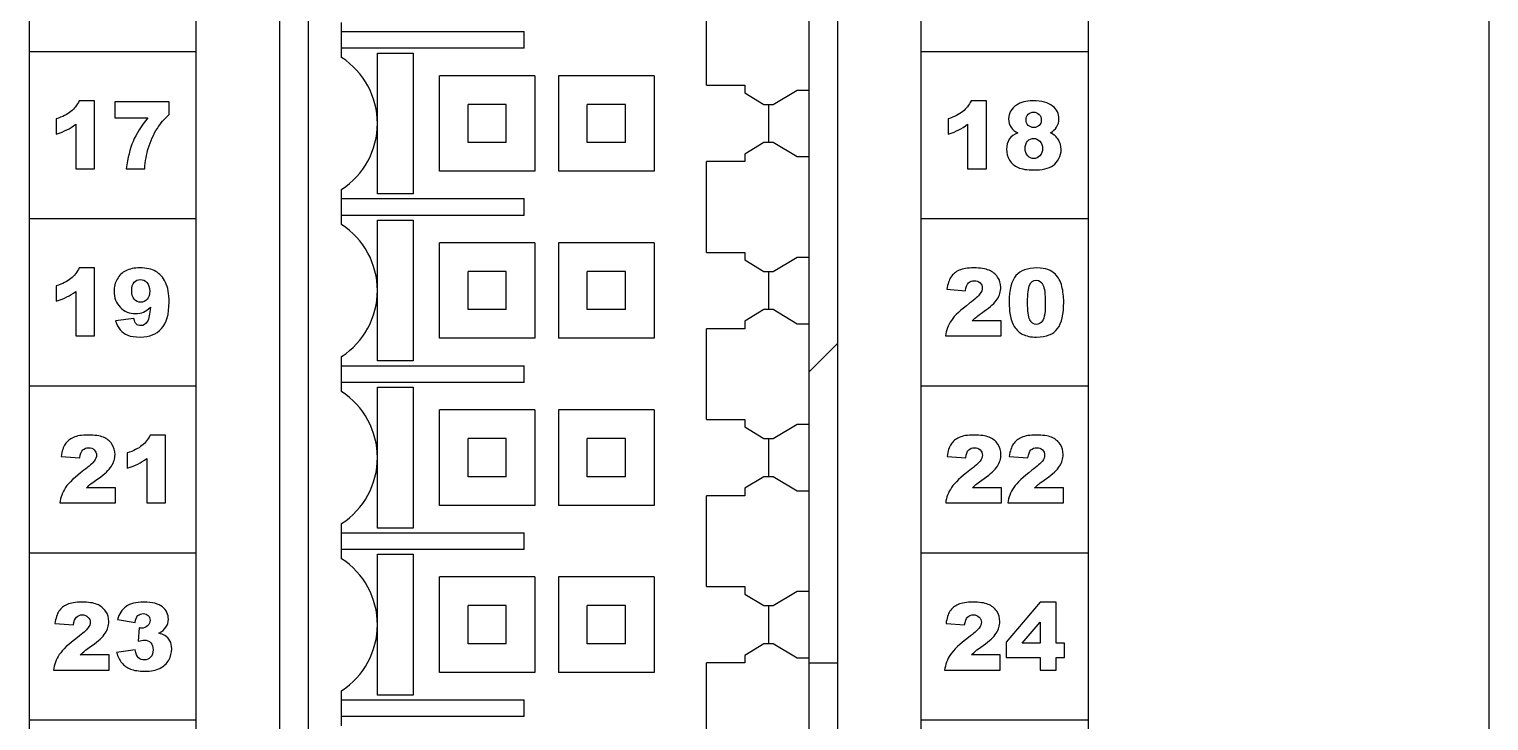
# Model space of a CAD drawing. Header units: millimetres. Extents: x 40 to 522, y -286 to 20.
# Drawn here: x 349.37 to 379.97, y -186.9 to -172.41 of the extents above; entities that cross this region are included whole.
import ezdxf

# ---------------------------------------------------------------- set-up
doc = ezdxf.new("R2010")
doc.units = ezdxf.units.MM

# ---------------------------------------------------------------- blocks, each defined once
blk = doc.blocks.new('MOD_DIM780')
at = {"linetype": 'Continuous'}
for p, q in [((146.219, 128.861), (146.219, 48.361)), ((156.719, 48.361), (156.719, 128.861)), ((145.619, 128.161), (145.619, 48.561)), ((157.319, 48.561), (157.319, 128.161)), ((140.369, 125.111), (140.369, 51.611)), ((143.869, 51.611), (143.869, 125.111)), ((159.069, 51.611), (159.069, 125.111)), ((162.569, 125.111), (162.569, 51.611)), ((170.969, 124.511), (170.969, 38.611)), ((154.569, 96.411), (154.569, 98.311)), ((146.919, 96.994), (146.919, 97.728)), ((146.919, 97.536), (150.744, 97.536)), ((150.744, 97.186), (150.744, 97.536)), ((143.869, 97.111), (140.369, 97.111)), ((150.744, 97.186), (146.919, 97.186)), ((147.669, 97.086), (148.421, 97.086)), ((147.669, 95.615), (147.669, 97.086)), ((148.421, 97.086), (148.421, 94.136)), ((162.569, 97.111), (159.069, 97.111)), ((150.969, 96.611), (148.969, 96.611)), ((148.969, 94.611), (148.969, 96.611)), ((150.969, 96.611), (150.969, 94.611)), ((153.469, 96.611), (151.469, 96.611)), ((151.469, 96.611), (151.469, 94.611)), ((153.469, 96.611), (153.469, 94.611)), ((154.569, 96.411), (155.37, 96.411)), ((155.37, 96.411), (155.369, 96.253)), ((141.738, 96.085), (141.416, 96.085)), ((141.738, 94.661), (141.738, 96.085)), ((155.369, 96.253), (155.772, 96.011)), ((155.969, 96.011), (156.469, 96.311)), ((156.469, 96.311), (156.719, 96.311)), ((160.437, 96.085), (160.115, 96.085)), ((160.437, 94.661), (160.437, 96.085)), ((143.303, 96.061), (142.167, 96.061)), ((142.167, 96.061), (142.167, 95.732)), ((143.303, 95.798), (143.303, 96.061)), ((150.369, 96.011), (149.569, 96.011)), ((149.569, 95.211), (149.569, 96.011)), ((150.369, 95.211), (150.369, 96.011)), ((152.869, 96.011), (152.069, 96.011)), ((152.069, 95.211), (152.069, 96.011)), ((152.869, 95.211), (152.869, 96.011)), ((155.772, 96.011), (155.969, 96.011)), ((155.869, 96.011), (155.869, 95.211)), ((140.936, 95.709), (140.936, 95.39)), ((141.344, 95.594), (141.344, 94.661)), ((142.167, 95.732), (142.859, 95.732)), ((147.669, 94.136), (147.669, 95.607)), ((159.635, 95.709), (159.635, 95.39)), ((160.043, 95.594), (160.043, 94.661)), ((150.369, 95.211), (149.569, 95.211)), ((152.869, 95.211), (152.069, 95.211)), ((155.772, 95.211), (155.369, 94.968)), ((155.969, 95.211), (155.772, 95.211)), ((156.469, 94.91), (155.969, 95.211)), ((155.369, 94.968), (155.37, 94.811)), ((156.719, 94.91), (156.469, 94.91)), ((141.344, 94.661), (141.738, 94.661)), ((142.403, 94.661), (142.791, 94.661)), ((150.969, 94.611), (148.969, 94.611)), ((153.469, 94.611), (151.469, 94.611)), ((155.37, 94.811), (154.569, 94.811)), ((154.569, 92.911), (154.569, 94.811)), ((160.043, 94.661), (160.437, 94.661)), ((146.919, 93.494), (146.919, 94.228)), ((146.919, 94.036), (150.744, 94.036)), ((148.421, 94.136), (147.669, 94.136)), ((150.744, 93.686), (150.744, 94.036)), ((150.744, 93.686), (146.919, 93.686)), ((143.869, 93.611), (140.369, 93.611)), ((147.669, 93.586), (148.421, 93.586)), ((147.669, 92.115), (147.669, 93.586)), ((148.421, 93.586), (148.421, 90.636)), ((162.569, 93.611), (159.069, 93.611)), ((150.969, 93.111), (148.969, 93.111)), ((148.969, 91.111), (148.969, 93.111)), ((150.969, 93.111), (150.969, 91.111)), ((153.469, 93.111), (151.469, 93.111)), ((151.469, 93.111), (151.469, 91.111)), ((153.469, 93.111), (153.469, 91.111)), ((154.569, 92.911), (155.37, 92.911)), ((155.37, 92.911), (155.369, 92.753)), ((155.369, 92.753), (155.772, 92.511)), ((155.969, 92.511), (156.469, 92.811)), ((156.469, 92.811), (156.719, 92.811)), ((141.738, 92.585), (141.416, 92.585)), ((141.738, 91.161), (141.738, 92.585)), ((150.369, 92.511), (149.569, 92.511)), ((149.569, 91.711), (149.569, 92.511)), ((150.369, 91.711), (150.369, 92.511)), ((152.869, 92.511), (152.069, 92.511)), ((152.069, 91.711), (152.069, 92.511)), ((152.869, 91.711), (152.869, 92.511)), ((155.772, 92.511), (155.969, 92.511)), ((155.869, 92.511), (155.869, 91.711)), ((140.936, 92.209), (140.936, 91.89)), ((147.669, 90.636), (147.669, 92.107)), ((159.609, 92.138), (159.999, 92.106)), ((141.345, 92.094), (141.345, 91.161)), ((142.565, 91.524), (142.178, 91.475)), ((150.369, 91.711), (149.569, 91.711)), ((152.869, 91.711), (152.069, 91.711)), ((155.772, 91.711), (155.369, 91.468)), ((155.969, 91.711), (155.772, 91.711)), ((156.469, 91.41), (155.969, 91.711)), ((155.37, 91.311), (154.569, 91.311)), ((154.569, 89.411), (154.569, 91.311)), ((155.369, 91.468), (155.37, 91.311)), ((156.719, 91.41), (156.469, 91.41)), ((160.748, 91.478), (160.14, 91.478)), ((160.748, 91.161), (160.748, 91.478)), ((141.345, 91.161), (141.738, 91.161)), ((150.969, 91.111), (148.969, 91.111)), ((153.469, 91.111), (151.469, 91.111)), ((156.719, 90.411), (157.319, 91.011)), ((159.581, 91.161), (160.748, 91.161)), ((146.919, 89.994), (146.919, 90.728)), ((148.421, 90.636), (147.669, 90.636)), ((146.919, 90.536), (150.744, 90.536)), ((150.744, 90.186), (150.744, 90.536)), ((143.869, 90.111), (140.369, 90.111)), ((150.744, 90.186), (146.919, 90.186)), ((147.669, 90.086), (148.421, 90.086)), ((147.669, 88.615), (147.669, 90.086)), ((148.421, 90.086), (148.421, 87.136)), ((162.569, 90.111), (159.069, 90.111)), ((150.969, 89.611), (148.969, 89.611)), ((148.969, 87.611), (148.969, 89.611)), ((150.969, 89.611), (150.969, 87.611)), ((153.469, 89.611), (151.469, 89.611)), ((151.469, 89.611), (151.469, 87.611)), ((153.469, 89.611), (153.469, 87.611)), ((154.569, 89.411), (155.37, 89.411)), ((155.37, 89.411), (155.369, 89.253)), ((143.227, 89.085), (142.905, 89.085)), ((143.227, 87.661), (143.227, 89.085)), ((155.369, 89.253), (155.772, 89.011)), ((155.969, 89.011), (156.469, 89.311)), ((156.469, 89.311), (156.719, 89.311)), ((150.369, 89.011), (149.569, 89.011)), ((149.569, 88.211), (149.569, 89.011)), ((150.369, 88.211), (150.369, 89.011)), ((152.869, 89.011), (152.069, 89.011)), ((152.069, 88.211), (152.069, 89.011)), ((152.869, 88.211), (152.869, 89.011)), ((155.772, 89.011), (155.969, 89.011)), ((155.869, 89.011), (155.869, 88.211)), ((141.041, 88.638), (141.43, 88.606)), ((142.424, 88.709), (142.424, 88.39)), ((142.833, 88.594), (142.833, 87.661)), ((147.669, 87.136), (147.669, 88.607)), ((159.612, 88.638), (160.002, 88.606)), ((160.917, 88.638), (161.306, 88.606)), ((150.369, 88.211), (149.569, 88.211)), ((152.869, 88.211), (152.069, 88.211)), ((155.772, 88.211), (155.369, 87.968)), ((155.969, 88.211), (155.772, 88.211)), ((156.469, 87.91), (155.969, 88.211)), ((142.179, 87.978), (141.572, 87.978)), ((142.179, 87.661), (142.179, 87.978)), ((155.369, 87.968), (155.37, 87.811)), ((156.719, 87.91), (156.469, 87.91)), ((160.75, 87.978), (160.143, 87.978)), ((160.75, 87.661), (160.75, 87.978)), ((162.055, 87.978), (161.448, 87.978)), ((162.055, 87.661), (162.055, 87.978)), ((141.012, 87.661), (142.179, 87.661)), ((142.833, 87.661), (143.227, 87.661)), ((150.969, 87.611), (148.969, 87.611)), ((153.469, 87.611), (151.469, 87.611)), ((155.37, 87.811), (154.569, 87.811)), ((154.569, 85.911), (154.569, 87.811)), ((159.583, 87.661), (160.75, 87.661)), ((160.888, 87.661), (162.055, 87.661)), ((146.919, 86.494), (146.919, 87.228)), ((146.919, 87.036), (150.744, 87.036)), ((148.421, 87.136), (147.669, 87.136)), ((150.744, 86.686), (150.744, 87.036)), ((143.869, 86.611), (140.369, 86.611)), ((150.744, 86.686), (146.919, 86.686)), ((162.569, 86.611), (159.069, 86.611)), ((147.669, 86.586), (148.421, 86.586)), ((147.669, 85.115), (147.669, 86.586)), ((148.421, 86.586), (148.421, 83.636)), ((150.969, 86.111), (148.969, 86.111)), ((148.969, 84.111), (148.969, 86.111)), ((150.969, 86.111), (150.969, 84.111)), ((153.469, 86.111), (151.469, 86.111)), ((151.469, 86.111), (151.469, 84.111)), ((153.469, 86.111), (153.469, 84.111)), ((154.569, 85.911), (155.37, 85.911)), ((155.37, 85.911), (155.369, 85.753)), ((155.369, 85.753), (155.772, 85.511)), ((155.969, 85.511), (156.469, 85.811)), ((156.469, 85.811), (156.719, 85.811)), ((150.369, 85.511), (149.569, 85.511)), ((149.569, 84.711), (149.569, 85.511)), ((150.369, 84.711), (150.369, 85.511)), ((152.869, 85.511), (152.069, 85.511)), ((152.069, 84.711), (152.069, 85.511)), ((152.869, 84.711), (152.869, 85.511)), ((155.772, 85.511), (155.969, 85.511)), ((155.869, 85.511), (155.869, 84.711)), ((161.563, 85.585), (160.854, 84.742)), ((161.902, 85.585), (161.563, 85.585)), ((161.902, 84.724), (161.902, 85.585)), ((140.909, 85.138), (141.298, 85.106)), ((142.223, 85.222), (142.591, 85.156)), ((147.669, 83.636), (147.669, 85.107)), ((159.59, 85.138), (159.979, 85.106)), ((161.187, 84.724), (161.563, 85.164)), ((161.563, 85.164), (161.563, 84.724)), ((142.675, 85.043), (142.654, 84.765)), ((142.047, 84.478), (141.44, 84.478)), ((142.047, 84.161), (142.047, 84.478)), ((142.591, 84.582), (142.202, 84.53)), ((150.369, 84.711), (149.569, 84.711)), ((152.869, 84.711), (152.069, 84.711)), ((155.772, 84.711), (155.369, 84.468)), ((155.369, 84.468), (155.37, 84.311)), ((155.969, 84.711), (155.772, 84.711)), ((156.469, 84.41), (155.969, 84.711)), ((160.728, 84.478), (160.121, 84.478)), ((160.728, 84.161), (160.728, 84.478)), ((160.854, 84.742), (160.854, 84.422)), ((161.563, 84.724), (161.187, 84.724)), ((162.077, 84.724), (161.902, 84.724)), ((162.077, 84.422), (162.077, 84.724)), ((140.88, 84.161), (142.047, 84.161)), ((155.37, 84.311), (154.569, 84.311)), ((154.569, 82.411), (154.569, 84.311)), ((156.719, 84.41), (156.469, 84.41)), ((156.719, 84.311), (157.319, 84.311)), ((159.561, 84.161), (160.728, 84.161)), ((160.854, 84.422), (161.563, 84.422)), ((161.563, 84.422), (161.563, 84.161)), ((161.563, 84.161), (161.902, 84.161)), ((161.902, 84.422), (162.077, 84.422)), ((161.902, 84.161), (161.902, 84.422)), ((150.969, 84.111), (148.969, 84.111)), ((153.469, 84.111), (151.469, 84.111)), ((146.919, 82.994), (146.919, 83.728)), ((148.421, 83.636), (147.669, 83.636)), ((146.919, 83.536), (150.744, 83.536)), ((150.744, 83.186), (150.744, 83.536)), ((143.869, 83.111), (140.369, 83.111)), ((150.744, 83.186), (146.919, 83.186)), ((162.569, 83.111), (159.069, 83.111))]:
    blk.add_line(p, q, dxfattribs=at)
for centre, radius, start, end in [((146.019, 95.611), 1.65, 303.0557, 56.9443), ((161.439, 95.708), 1.071, 270.0061, 282.0044), ((146.019, 92.111), 1.65, 303.0557, 56.9443), ((146.019, 88.611), 1.65, 303.0557, 56.9443), ((146.019, 85.111), 1.65, 303.0557, 56.9443)]:
    blk.add_arc(centre, radius, start, end, dxfattribs=at)
for points in [[(141.416, 96.085), (141.374, 95.997), (141.317, 95.922), (141.244, 95.863)], [(160.115, 96.085), (160.073, 95.997), (160.016, 95.922), (159.943, 95.863)], [(161.409, 96.085), (161.268, 96.085), (161.154, 96.056), (161.068, 95.998)], [(161.823, 95.977), (161.734, 96.048), (161.596, 96.085), (161.409, 96.085)], [(141.244, 95.863), (141.17, 95.803), (141.067, 95.751), (140.936, 95.709)], [(143.056, 95.509), (143.121, 95.612), (143.204, 95.708), (143.303, 95.798)], [(159.943, 95.863), (159.87, 95.803), (159.766, 95.751), (159.635, 95.709)], [(161.068, 95.998), (160.957, 95.924), (160.903, 95.828), (160.903, 95.711)], [(161.269, 95.688), (161.269, 95.735), (161.283, 95.773), (161.312, 95.803)], [(161.312, 95.803), (161.342, 95.832), (161.38, 95.848), (161.428, 95.848)], [(161.428, 95.848), (161.474, 95.848), (161.512, 95.832), (161.542, 95.802)], [(161.542, 95.802), (161.572, 95.771), (161.588, 95.732), (161.588, 95.684)], [(161.958, 95.708), (161.958, 95.816), (161.913, 95.906), (161.823, 95.977)], [(140.936, 95.39), (141.025, 95.417), (141.1, 95.446), (141.159, 95.476)], [(141.159, 95.476), (141.218, 95.506), (141.28, 95.545), (141.344, 95.594)], [(142.859, 95.732), (142.717, 95.556), (142.612, 95.39), (142.547, 95.236)], [(142.865, 95.088), (142.911, 95.242), (142.975, 95.383), (143.056, 95.509)], [(159.635, 95.39), (159.724, 95.417), (159.799, 95.446), (159.858, 95.476)], [(159.858, 95.476), (159.917, 95.506), (159.979, 95.545), (160.043, 95.594)], [(160.903, 95.711), (160.903, 95.64), (160.922, 95.577), (160.96, 95.522)], [(160.96, 95.522), (160.988, 95.482), (161.033, 95.446), (161.094, 95.413)], [(161.313, 95.571), (161.283, 95.6), (161.269, 95.64), (161.269, 95.688)], [(161.435, 95.527), (161.384, 95.527), (161.344, 95.541), (161.313, 95.571)], [(161.545, 95.571), (161.516, 95.541), (161.479, 95.527), (161.435, 95.527)], [(161.588, 95.684), (161.588, 95.638), (161.573, 95.599), (161.545, 95.571)], [(161.779, 95.413), (161.836, 95.451), (161.878, 95.491), (161.905, 95.532)], [(161.905, 95.532), (161.94, 95.586), (161.958, 95.645), (161.958, 95.708)], [(142.547, 95.236), (142.482, 95.081), (142.434, 94.889), (142.403, 94.661)], [(160.917, 95.28), (160.879, 95.223), (160.86, 95.154), (160.86, 95.072)], [(161.094, 95.413), (161.014, 95.382), (160.955, 95.338), (160.917, 95.28)], [(161.248, 95.086), (161.248, 95.151), (161.265, 95.202), (161.301, 95.24)], [(161.301, 95.24), (161.337, 95.279), (161.379, 95.298), (161.428, 95.298)], [(161.428, 95.298), (161.477, 95.298), (161.52, 95.278), (161.557, 95.238)], [(161.557, 95.238), (161.594, 95.198), (161.613, 95.148), (161.613, 95.087)], [(161.947, 95.269), (161.91, 95.328), (161.854, 95.377), (161.779, 95.413)], [(162.004, 95.07), (162.004, 95.143), (161.985, 95.209), (161.947, 95.269)], [(142.791, 94.661), (142.803, 94.825), (142.828, 94.967), (142.865, 95.088)], [(160.86, 95.072), (160.86, 94.988), (160.88, 94.912), (160.92, 94.844)], [(161.304, 94.934), (161.266, 94.973), (161.248, 95.024), (161.248, 95.086)], [(161.433, 94.876), (161.384, 94.876), (161.341, 94.895), (161.304, 94.934)], [(161.558, 94.935), (161.521, 94.895), (161.479, 94.876), (161.433, 94.876)], [(161.613, 95.087), (161.613, 95.025), (161.594, 94.975), (161.558, 94.935)], [(161.837, 94.733), (161.884, 94.766), (161.923, 94.813), (161.955, 94.874)], [(161.955, 94.874), (161.988, 94.935), (162.004, 95), (162.004, 95.07)], [(160.92, 94.844), (160.961, 94.775), (161.021, 94.724), (161.1, 94.689)], [(161.1, 94.689), (161.178, 94.655), (161.291, 94.637), (161.439, 94.637)], [(161.662, 94.66), (161.732, 94.675), (161.79, 94.7), (161.837, 94.733)], [(141.416, 92.585), (141.374, 92.497), (141.317, 92.422), (141.245, 92.363)], [(142.396, 92.526), (142.319, 92.486), (142.259, 92.429), (142.215, 92.353)], [(142.686, 92.585), (142.57, 92.585), (142.473, 92.565), (142.396, 92.526)], [(143.023, 92.512), (142.939, 92.56), (142.826, 92.585), (142.686, 92.585)], [(143.226, 92.283), (143.175, 92.388), (143.108, 92.464), (143.023, 92.512)], [(159.865, 92.535), (159.791, 92.502), (159.733, 92.455), (159.693, 92.394)], [(160.174, 92.585), (160.042, 92.585), (159.94, 92.567), (159.865, 92.535)], [(160.492, 92.537), (160.416, 92.568), (160.31, 92.585), (160.174, 92.585)], [(160.672, 92.394), (160.628, 92.459), (160.569, 92.506), (160.492, 92.537)], [(161.057, 92.425), (160.962, 92.318), (160.914, 92.132), (160.914, 91.866)], [(161.495, 92.585), (161.299, 92.585), (161.153, 92.531), (161.057, 92.425)], [(161.727, 92.549), (161.666, 92.572), (161.589, 92.585), (161.495, 92.585)], [(161.875, 92.459), (161.837, 92.496), (161.788, 92.526), (161.727, 92.549)], [(161.965, 92.341), (161.943, 92.382), (161.914, 92.421), (161.875, 92.459)], [(141.245, 92.363), (141.171, 92.303), (141.068, 92.251), (140.936, 92.209)], [(142.215, 92.353), (142.171, 92.276), (142.149, 92.191), (142.149, 92.098)], [(142.518, 92.109), (142.518, 92.186), (142.535, 92.245), (142.569, 92.284)], [(142.571, 91.929), (142.536, 91.971), (142.518, 92.031), (142.518, 92.109)], [(142.569, 92.284), (142.603, 92.322), (142.646, 92.342), (142.698, 92.342)], [(142.698, 92.342), (142.752, 92.342), (142.799, 92.32), (142.837, 92.277)], [(142.837, 92.277), (142.876, 92.234), (142.895, 92.175), (142.895, 92.099)], [(143.302, 91.868), (143.302, 92.04), (143.277, 92.178), (143.226, 92.283)], [(159.693, 92.394), (159.652, 92.332), (159.625, 92.247), (159.609, 92.138)], [(159.999, 92.106), (160.009, 92.184), (160.03, 92.24), (160.062, 92.271)], [(160.062, 92.271), (160.093, 92.302), (160.135, 92.318), (160.184, 92.318)], [(160.184, 92.318), (160.232, 92.318), (160.271, 92.303), (160.303, 92.272)], [(160.35, 92.163), (160.35, 92.123), (160.334, 92.082), (160.302, 92.039)], [(160.303, 92.272), (160.334, 92.242), (160.35, 92.205), (160.35, 92.163)], [(160.663, 91.932), (160.712, 92.01), (160.738, 92.091), (160.738, 92.177)], [(160.738, 92.177), (160.738, 92.257), (160.716, 92.329), (160.672, 92.394)], [(161.3, 91.865), (161.3, 92.041), (161.314, 92.162), (161.343, 92.227)], [(161.343, 92.227), (161.371, 92.292), (161.417, 92.326), (161.482, 92.326)], [(161.482, 92.326), (161.545, 92.326), (161.592, 92.293), (161.623, 92.229)], [(161.623, 92.229), (161.655, 92.165), (161.671, 92.04), (161.671, 91.855)], [(162.019, 92.198), (162.005, 92.252), (161.987, 92.3), (161.965, 92.341)], [(162.058, 91.871), (162.058, 91.984), (162.044, 92.093), (162.019, 92.198)], [(140.936, 91.89), (141.026, 91.917), (141.1, 91.946), (141.16, 91.976)], [(141.16, 91.976), (141.219, 92.006), (141.281, 92.045), (141.345, 92.094)], [(142.149, 92.098), (142.149, 91.962), (142.192, 91.849), (142.278, 91.76)], [(142.704, 91.867), (142.65, 91.867), (142.606, 91.887), (142.571, 91.929)], [(142.84, 91.928), (142.804, 91.887), (142.758, 91.867), (142.704, 91.867)], [(142.895, 92.099), (142.895, 92.025), (142.877, 91.968), (142.84, 91.928)], [(143.143, 91.313), (143.249, 91.43), (143.302, 91.615), (143.302, 91.868)], [(160.084, 91.845), (159.897, 91.707), (159.77, 91.587), (159.702, 91.485)], [(160.302, 92.039), (160.27, 91.994), (160.198, 91.929), (160.084, 91.845)], [(160.39, 91.677), (160.522, 91.769), (160.613, 91.854), (160.663, 91.932)], [(160.914, 91.866), (160.914, 91.758), (160.922, 91.659), (160.941, 91.569)], [(161.346, 91.5), (161.315, 91.565), (161.3, 91.687), (161.3, 91.865)], [(161.671, 91.855), (161.671, 91.728), (161.663, 91.634), (161.65, 91.575)], [(161.929, 91.313), (162.015, 91.431), (162.058, 91.617), (162.058, 91.871)], [(142.278, 91.76), (142.364, 91.671), (142.47, 91.627), (142.596, 91.627)], [(142.616, 91.408), (142.592, 91.431), (142.575, 91.469), (142.565, 91.524)], [(142.596, 91.627), (142.66, 91.627), (142.716, 91.637), (142.766, 91.66)], [(142.766, 91.66), (142.814, 91.682), (142.862, 91.717), (142.909, 91.765)], [(142.909, 91.765), (142.896, 91.614), (142.877, 91.516), (142.851, 91.47)], [(160.14, 91.478), (160.176, 91.512), (160.206, 91.541), (160.233, 91.562)], [(160.233, 91.562), (160.26, 91.584), (160.312, 91.622), (160.39, 91.677)], [(160.941, 91.569), (160.961, 91.48), (160.986, 91.41), (161.02, 91.358)], [(161.484, 91.402), (161.424, 91.402), (161.378, 91.435), (161.346, 91.5)], [(161.65, 91.575), (161.637, 91.515), (161.615, 91.471), (161.586, 91.443)], [(142.178, 91.475), (142.201, 91.4), (142.234, 91.338), (142.277, 91.288)], [(142.277, 91.288), (142.319, 91.239), (142.372, 91.201), (142.437, 91.175)], [(142.706, 91.376), (142.67, 91.376), (142.641, 91.386), (142.616, 91.408)], [(142.701, 91.137), (142.889, 91.137), (143.036, 91.195), (143.143, 91.313)], [(142.851, 91.47), (142.816, 91.407), (142.768, 91.376), (142.706, 91.376)], [(159.702, 91.485), (159.634, 91.384), (159.594, 91.275), (159.581, 91.161)], [(161.02, 91.358), (161.067, 91.286), (161.127, 91.23), (161.199, 91.193)], [(161.199, 91.193), (161.272, 91.156), (161.366, 91.137), (161.485, 91.137)], [(161.586, 91.443), (161.557, 91.416), (161.523, 91.402), (161.484, 91.402)], [(161.485, 91.137), (161.695, 91.137), (161.843, 91.195), (161.929, 91.313)], [(142.437, 91.175), (142.501, 91.15), (142.589, 91.137), (142.701, 91.137)], [(141.605, 89.085), (141.473, 89.085), (141.371, 89.067), (141.297, 89.035)], [(141.924, 89.037), (141.848, 89.068), (141.742, 89.085), (141.605, 89.085)], [(142.905, 89.085), (142.863, 88.997), (142.805, 88.922), (142.733, 88.863)], [(160.177, 89.085), (160.045, 89.085), (159.943, 89.067), (159.868, 89.035)], [(160.495, 89.037), (160.419, 89.068), (160.313, 89.085), (160.177, 89.085)], [(161.481, 89.085), (161.349, 89.085), (161.247, 89.067), (161.173, 89.035)], [(161.8, 89.037), (161.724, 89.068), (161.618, 89.085), (161.481, 89.085)], [(141.124, 88.894), (141.084, 88.832), (141.056, 88.747), (141.041, 88.638)], [(141.297, 89.035), (141.222, 89.002), (141.165, 88.955), (141.124, 88.894)], [(141.43, 88.606), (141.441, 88.684), (141.462, 88.74), (141.493, 88.771)], [(141.493, 88.771), (141.525, 88.802), (141.566, 88.818), (141.615, 88.818)], [(141.615, 88.818), (141.663, 88.818), (141.702, 88.803), (141.734, 88.772)], [(141.734, 88.772), (141.765, 88.742), (141.782, 88.705), (141.782, 88.663)], [(142.103, 88.894), (142.06, 88.959), (142, 89.006), (141.924, 89.037)], [(142.169, 88.677), (142.169, 88.757), (142.147, 88.829), (142.103, 88.894)], [(142.733, 88.863), (142.659, 88.803), (142.556, 88.751), (142.424, 88.709)], [(159.696, 88.894), (159.655, 88.832), (159.627, 88.747), (159.612, 88.638)], [(159.868, 89.035), (159.794, 89.002), (159.736, 88.955), (159.696, 88.894)], [(160.002, 88.606), (160.012, 88.684), (160.033, 88.74), (160.065, 88.771)], [(160.065, 88.771), (160.096, 88.802), (160.137, 88.818), (160.187, 88.818)], [(160.187, 88.818), (160.235, 88.818), (160.274, 88.803), (160.305, 88.772)], [(160.305, 88.772), (160.337, 88.742), (160.353, 88.705), (160.353, 88.663)], [(160.675, 88.894), (160.631, 88.959), (160.572, 89.006), (160.495, 89.037)], [(160.741, 88.677), (160.741, 88.757), (160.719, 88.829), (160.675, 88.894)], [(161, 88.894), (160.96, 88.832), (160.932, 88.747), (160.917, 88.638)], [(161.173, 89.035), (161.098, 89.002), (161.041, 88.955), (161, 88.894)], [(161.306, 88.606), (161.317, 88.684), (161.338, 88.74), (161.37, 88.771)], [(161.37, 88.771), (161.401, 88.802), (161.442, 88.818), (161.492, 88.818)], [(161.492, 88.818), (161.539, 88.818), (161.578, 88.803), (161.61, 88.772)], [(161.61, 88.772), (161.641, 88.742), (161.658, 88.705), (161.658, 88.663)], [(161.98, 88.894), (161.936, 88.959), (161.876, 89.006), (161.8, 89.037)], [(162.045, 88.677), (162.045, 88.757), (162.023, 88.829), (161.98, 88.894)], [(141.734, 88.539), (141.701, 88.494), (141.629, 88.429), (141.515, 88.345)], [(141.782, 88.663), (141.782, 88.623), (141.765, 88.582), (141.734, 88.539)], [(142.094, 88.432), (142.144, 88.51), (142.169, 88.591), (142.169, 88.677)], [(142.424, 88.39), (142.514, 88.417), (142.589, 88.446), (142.648, 88.476)], [(142.648, 88.476), (142.707, 88.506), (142.769, 88.545), (142.833, 88.594)], [(160.305, 88.539), (160.273, 88.494), (160.2, 88.429), (160.087, 88.345)], [(160.353, 88.663), (160.353, 88.623), (160.337, 88.582), (160.305, 88.539)], [(160.666, 88.432), (160.715, 88.51), (160.741, 88.591), (160.741, 88.677)], [(161.61, 88.539), (161.577, 88.494), (161.505, 88.429), (161.391, 88.345)], [(161.658, 88.663), (161.658, 88.623), (161.641, 88.582), (161.61, 88.539)], [(161.97, 88.432), (162.02, 88.51), (162.045, 88.591), (162.045, 88.677)], [(141.515, 88.345), (141.328, 88.207), (141.201, 88.087), (141.133, 87.985)], [(141.664, 88.062), (141.691, 88.084), (141.743, 88.122), (141.822, 88.177)], [(141.822, 88.177), (141.954, 88.269), (142.044, 88.354), (142.094, 88.432)], [(160.087, 88.345), (159.9, 88.207), (159.773, 88.087), (159.705, 87.985)], [(160.236, 88.062), (160.262, 88.084), (160.315, 88.122), (160.393, 88.177)], [(160.393, 88.177), (160.525, 88.269), (160.616, 88.354), (160.666, 88.432)], [(161.391, 88.345), (161.204, 88.207), (161.077, 88.087), (161.009, 87.985)], [(161.54, 88.062), (161.567, 88.084), (161.62, 88.122), (161.698, 88.177)], [(161.698, 88.177), (161.83, 88.269), (161.92, 88.354), (161.97, 88.432)], [(141.133, 87.985), (141.065, 87.884), (141.025, 87.775), (141.012, 87.661)], [(141.572, 87.978), (141.607, 88.012), (141.637, 88.041), (141.664, 88.062)], [(159.705, 87.985), (159.637, 87.884), (159.597, 87.775), (159.583, 87.661)], [(160.143, 87.978), (160.178, 88.012), (160.209, 88.041), (160.236, 88.062)], [(161.009, 87.985), (160.941, 87.884), (160.901, 87.775), (160.888, 87.661)], [(161.448, 87.978), (161.483, 88.012), (161.514, 88.041), (161.54, 88.062)], [(140.993, 85.394), (140.952, 85.332), (140.924, 85.247), (140.909, 85.138)], [(141.165, 85.535), (141.09, 85.502), (141.033, 85.455), (140.993, 85.394)], [(141.473, 85.585), (141.341, 85.585), (141.239, 85.567), (141.165, 85.535)], [(141.792, 85.537), (141.716, 85.568), (141.61, 85.585), (141.473, 85.585)], [(141.972, 85.394), (141.928, 85.459), (141.869, 85.506), (141.792, 85.537)], [(142.038, 85.177), (142.038, 85.257), (142.016, 85.329), (141.972, 85.394)], [(142.399, 85.491), (142.312, 85.428), (142.253, 85.338), (142.223, 85.222)], [(142.768, 85.585), (142.609, 85.585), (142.485, 85.553), (142.399, 85.491)], [(143.164, 85.482), (143.082, 85.55), (142.951, 85.585), (142.768, 85.585)], [(143.287, 85.225), (143.287, 85.329), (143.246, 85.414), (143.164, 85.482)], [(159.673, 85.394), (159.633, 85.332), (159.605, 85.247), (159.59, 85.138)], [(159.846, 85.535), (159.771, 85.502), (159.714, 85.455), (159.673, 85.394)], [(160.154, 85.585), (160.022, 85.585), (159.92, 85.567), (159.846, 85.535)], [(160.473, 85.537), (160.397, 85.568), (160.291, 85.585), (160.154, 85.585)], [(160.653, 85.394), (160.609, 85.459), (160.549, 85.506), (160.473, 85.537)], [(160.718, 85.177), (160.718, 85.257), (160.697, 85.329), (160.653, 85.394)], [(141.298, 85.106), (141.309, 85.184), (141.33, 85.24), (141.362, 85.271)], [(141.362, 85.271), (141.393, 85.302), (141.434, 85.318), (141.484, 85.318)], [(141.484, 85.318), (141.531, 85.318), (141.571, 85.303), (141.602, 85.272)], [(141.602, 85.272), (141.634, 85.242), (141.65, 85.205), (141.65, 85.163)], [(141.65, 85.163), (141.65, 85.123), (141.634, 85.082), (141.602, 85.039)], [(141.962, 84.932), (142.012, 85.01), (142.038, 85.091), (142.038, 85.177)], [(142.591, 85.156), (142.6, 85.225), (142.62, 85.273), (142.649, 85.301)], [(142.649, 85.301), (142.677, 85.329), (142.715, 85.343), (142.76, 85.343)], [(142.852, 85.087), (142.818, 85.055), (142.776, 85.038), (142.725, 85.038)], [(142.76, 85.343), (142.804, 85.343), (142.84, 85.33), (142.865, 85.304)], [(142.904, 85.203), (142.904, 85.158), (142.887, 85.119), (142.852, 85.087)], [(142.865, 85.304), (142.89, 85.279), (142.904, 85.245), (142.904, 85.203)], [(143.237, 85.061), (143.27, 85.11), (143.287, 85.164), (143.287, 85.225)], [(159.979, 85.106), (159.99, 85.184), (160.011, 85.24), (160.043, 85.271)], [(160.043, 85.271), (160.074, 85.302), (160.115, 85.318), (160.165, 85.318)], [(160.165, 85.318), (160.212, 85.318), (160.251, 85.303), (160.283, 85.272)], [(160.283, 85.272), (160.315, 85.242), (160.331, 85.205), (160.331, 85.163)], [(160.331, 85.163), (160.331, 85.123), (160.315, 85.082), (160.283, 85.039)], [(160.643, 84.932), (160.693, 85.01), (160.718, 85.091), (160.718, 85.177)], [(141.383, 84.845), (141.196, 84.707), (141.069, 84.587), (141.001, 84.485)], [(141.602, 85.039), (141.57, 84.994), (141.497, 84.929), (141.383, 84.845)], [(141.69, 84.677), (141.822, 84.769), (141.912, 84.854), (141.962, 84.932)], [(142.654, 84.765), (142.708, 84.78), (142.75, 84.788), (142.781, 84.788)], [(142.725, 85.038), (142.713, 85.038), (142.696, 85.039), (142.675, 85.043)], [(142.781, 84.788), (142.838, 84.788), (142.883, 84.77), (142.916, 84.734)], [(143.087, 84.932), (143.154, 84.969), (143.204, 85.012), (143.237, 85.061)], [(143.211, 84.885), (143.183, 84.903), (143.141, 84.919), (143.087, 84.932)], [(143.319, 84.772), (143.293, 84.819), (143.257, 84.857), (143.211, 84.885)], [(143.358, 84.605), (143.358, 84.67), (143.345, 84.725), (143.319, 84.772)], [(160.064, 84.845), (159.877, 84.707), (159.75, 84.587), (159.682, 84.485)], [(160.283, 85.039), (160.251, 84.994), (160.178, 84.929), (160.064, 84.845)], [(160.371, 84.677), (160.503, 84.769), (160.593, 84.854), (160.643, 84.932)], [(141.001, 84.485), (140.934, 84.384), (140.894, 84.275), (140.88, 84.161)], [(141.44, 84.478), (141.475, 84.512), (141.506, 84.541), (141.533, 84.562)], [(141.533, 84.562), (141.559, 84.584), (141.612, 84.622), (141.69, 84.677)], [(142.202, 84.53), (142.227, 84.442), (142.263, 84.37), (142.311, 84.313)], [(142.661, 84.419), (142.629, 84.449), (142.606, 84.504), (142.591, 84.582)], [(142.967, 84.584), (142.967, 84.52), (142.949, 84.469), (142.914, 84.431)], [(142.916, 84.734), (142.95, 84.698), (142.967, 84.649), (142.967, 84.584)], [(143.294, 84.37), (143.336, 84.444), (143.358, 84.523), (143.358, 84.605)], [(159.682, 84.485), (159.615, 84.384), (159.574, 84.275), (159.561, 84.161)], [(160.121, 84.478), (160.156, 84.512), (160.187, 84.541), (160.214, 84.562)], [(160.214, 84.562), (160.24, 84.584), (160.293, 84.622), (160.371, 84.677)], [(142.311, 84.313), (142.358, 84.255), (142.419, 84.211), (142.492, 84.182)], [(142.492, 84.182), (142.566, 84.152), (142.666, 84.137), (142.794, 84.137)], [(142.784, 84.374), (142.735, 84.374), (142.694, 84.388), (142.661, 84.419)], [(142.914, 84.431), (142.88, 84.393), (142.836, 84.374), (142.784, 84.374)], [(142.794, 84.137), (142.924, 84.137), (143.03, 84.158), (143.11, 84.197)], [(143.11, 84.197), (143.19, 84.237), (143.251, 84.295), (143.294, 84.37)]]:
    blk.add_open_spline(points, degree=3, dxfattribs=at)

msp = doc.modelspace()

# ---------------------------------------------------------------- block references
msp.add_blockref('MOD_DIM780', (209, -270))

doc.saveas('drawing.dxf')
